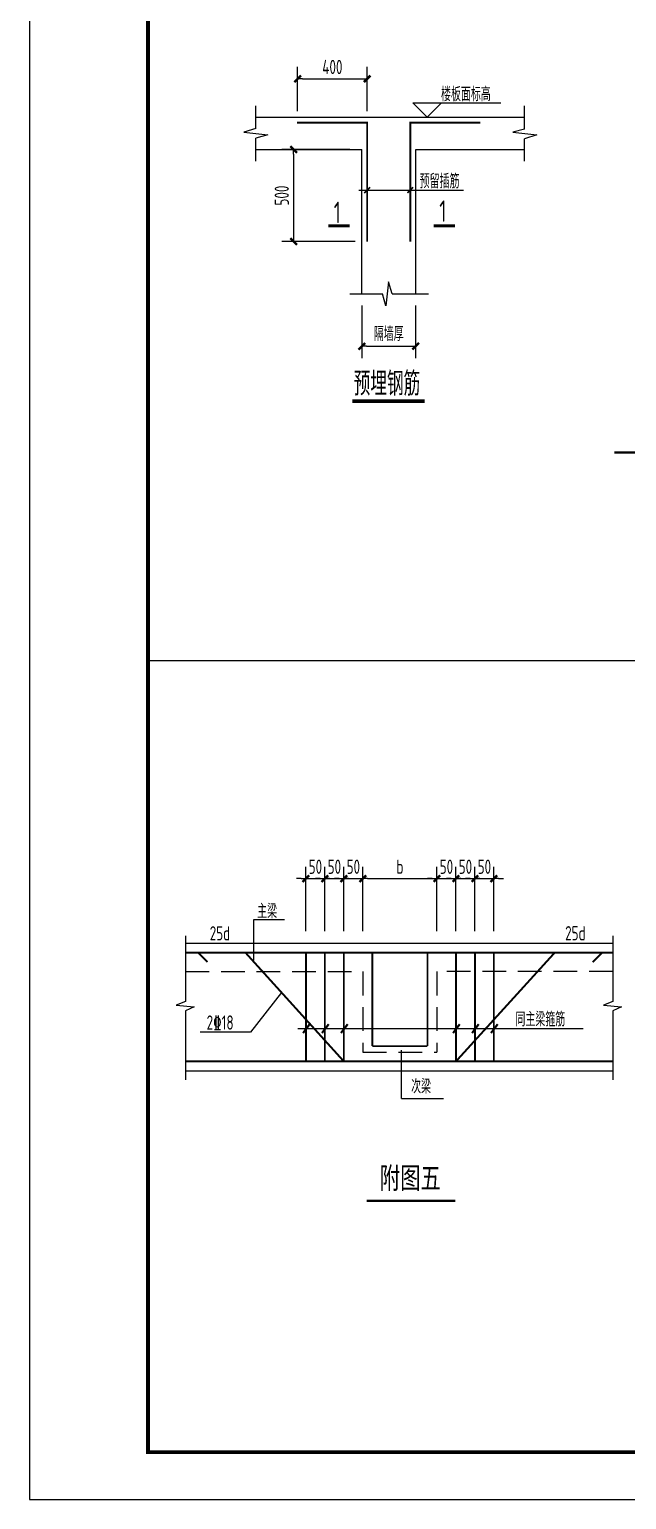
# Model space of a CAD drawing. Extents: x -138012 to 2129925, y -311560 to 0.
# Drawn here: x -60564 to -47977, y -247314 to -216342 of the extents above; entities that cross this region are included whole.
import ezdxf
from ezdxf.enums import TextEntityAlignment as Align

# ---------------------------------------------------------------- set-up
doc = ezdxf.new("R2010")
doc.units = 0
doc.header["$LTSCALE"] = 1000
doc.header["$MEASUREMENT"] = 0
doc.linetypes.add('DASHED', pattern=[0.75, 0.5, -0.25])
doc.layers.get('0').update_dxf_attribs({"linetype": 'CONTINUOUS'})
doc.layers.get('Defpoints').update_dxf_attribs({"linetype": 'CONTINUOUS'})
for name, color, linetype in [('BEAM_DE', 7, 'CONTINUOUS'), ('DIM', 3, 'CONTINUOUS'), ('PUB_TEXT', 7, 'CONTINUOUS'), ('REIN', 1, 'CONTINUOUS'), ('TEXT', 7, 'CONTINUOUS'), ('THICK', 6, 'CONTINUOUS'), ('THIN', 7, 'CONTINUOUS')]:
    doc.layers.add(name, color=color, linetype=linetype)
doc.styles.add('TSSD_Dimension', font='tssdeng.shx', dxfattribs={"width": 0.7, "bigfont": 'hztxt.shx'})
doc.styles.add('TSSD_Label', font='Tssdeng.shx', dxfattribs={"width": 0.7, "bigfont": 'hztxt.shx'})
doc.styles.add('TSSD_REIN', font='tssdeng.shx', dxfattribs={"width": 0.7, "bigfont": 'tssdchn.shx'})
doc.styles.add('黑体', font='simhei.ttf')
doc.dimstyles.new('TSSD_100_100', dxfattribs={"dimtxt": 300, "dimasz": 100, "dimexe": 250, "dimexo": 250, "dimgap": 100, "dimtad": 1, "dimdec": 0, "dimzin": 0, "dimdsep": 46, "dimtxsty": 'TSSD_Dimension', "dimblk": '_TSDBK', "dimcen": 0, "dimclrt": 7, "dimadec": 0, "dimazin": 0, "dimtfac": 1, "dimtdec": 0, "dimtix": 1, "dimtmove": 2, "dimatfit": 3, "dimldrblk": '_TSDBK', "dimfxl": 0, "dimtolj": 1, "dimtzin": 0, "dimarcsym": 0})

# ---------------------------------------------------------------- blocks, each defined once
blk = doc.blocks.new('_TSDBK')
blk.add_line((-1, 0), (0, 0))
at = {"const_width": 0.5}
blk.add_lwpolyline([(-0.7, -0.7), (0.7, 0.7)], dxfattribs=at)
blk = doc.blocks.new('*D427')
at = {"layer": 'Defpoints', "color": 0, "ltscale": 0.3}
for p in [(-53558, -221910), (-52423, -221909), (-52423, -223016)]:
    blk.add_point(p, dxfattribs=at)
at = {"layer": 'DIM', "color": 0, "lineweight": -2, "ltscale": 0.3}
for p, q in [((-53558, -222160), (-53558, -223266)), ((-52423, -222159), (-52423, -223266)), ((-53458, -223016), (-52523, -223016))]:
    blk.add_line(p, q, dxfattribs=at)
at = {"layer": 'DIM', "color": 0, "lineweight": -2, "ltscale": 0.3, "xscale": 100, "yscale": 100, "zscale": 100, "rotation": 180}
blk.add_blockref('_TSDBK', (-53558, -223016), dxfattribs=at)
at = {"layer": 'DIM', "color": 0, "lineweight": -2, "ltscale": 0.3, "xscale": 100, "yscale": 100, "zscale": 100}
blk.add_blockref('_TSDBK', (-52423, -223016), dxfattribs=at)
at = {"layer": 'DIM', "color": 7, "ltscale": 0.3, "insert": (-52991, -222756), "char_height": 300, "attachment_point": 5, "style": 'TSSD_Dimension'}
blk.add_mtext('\\A1;隔墙厚', dxfattribs=at)
blk = doc.blocks.new('*D428')
at = {"layer": 'Defpoints', "color": 0, "ltscale": 0.3}
for p in [(-53445, -217383), (-54911, -218313), (-53445, -218313)]:
    blk.add_point(p, dxfattribs=at)
at = {"layer": 'DIM', "color": 0, "lineweight": -2, "ltscale": 0.3}
for p, q in [((-54911, -218063), (-54911, -217133)), ((-54811, -217383), (-53545, -217383)), ((-53445, -218063), (-53445, -217133))]:
    blk.add_line(p, q, dxfattribs=at)
at = {"layer": 'DIM', "color": 0, "lineweight": -2, "ltscale": 0.3, "xscale": 100, "yscale": 100, "zscale": 100, "rotation": 180}
blk.add_blockref('_TSDBK', (-54911, -217383), dxfattribs=at)
at = {"layer": 'DIM', "color": 0, "lineweight": -2, "ltscale": 0.3, "xscale": 100, "yscale": 100, "zscale": 100}
blk.add_blockref('_TSDBK', (-53445, -217383), dxfattribs=at)
at = {"layer": 'DIM', "color": 7, "ltscale": 0.3, "insert": (-54178, -217133), "char_height": 300, "attachment_point": 5, "style": 'TSSD_Dimension'}
blk.add_mtext('\\A1;400', dxfattribs=at)
blk = doc.blocks.new('*D429')
at = {"layer": 'Defpoints', "color": 0, "ltscale": 0.3}
for p in [(-53558, -218873), (-54995, -220811), (-53445, -220811)]:
    blk.add_point(p, dxfattribs=at)
at = {"layer": 'DIM', "color": 0, "lineweight": -2, "ltscale": 0.3}
for p, q in [((-53808, -218873), (-55245, -218873)), ((-54995, -218973), (-54995, -220711)), ((-53695, -220811), (-55245, -220811))]:
    blk.add_line(p, q, dxfattribs=at)
at = {"layer": 'DIM', "color": 0, "lineweight": -2, "ltscale": 0.3, "xscale": 100, "yscale": 100, "zscale": 100}
for p, rotation in [((-54995, -218873), 90), ((-54995, -220811), 270)]:
    blk.add_blockref('_TSDBK', p, dxfattribs=dict(at, rotation=rotation))
at = {"layer": 'DIM', "color": 7, "ltscale": 0.3, "insert": (-55245, -219842), "char_height": 300, "attachment_point": 5, "rotation": 90, "style": 'TSSD_Dimension'}
blk.add_mtext('\\A1;500', dxfattribs=at)
blk = doc.blocks.new('*D437')
at = {"layer": 'Defpoints', "color": 0, "ltscale": 0.3}
for p in [(-50774, -234232), (-51174, -235591), (-50774, -235591)]:
    blk.add_point(p, dxfattribs=at)
at = {"layer": 'DIM', "color": 0, "lineweight": -2, "ltscale": 0.3}
for p, q in [((-51174, -235341), (-51174, -233982)), ((-50774, -235341), (-50774, -233982)), ((-51274, -234232), (-51374, -234232)), ((-51174, -234232), (-50774, -234232)), ((-50674, -234232), (-50574, -234232))]:
    blk.add_line(p, q, dxfattribs=at)
at = {"layer": 'DIM', "color": 0, "lineweight": -2, "ltscale": 0.3, "xscale": 100, "yscale": 100, "zscale": 100}
blk.add_blockref('_TSDBK', (-51174, -234232), dxfattribs=at)
at = {"layer": 'DIM', "color": 0, "lineweight": -2, "ltscale": 0.3, "xscale": 100, "yscale": 100, "zscale": 100, "rotation": 180}
blk.add_blockref('_TSDBK', (-50774, -234232), dxfattribs=at)
at = {"layer": 'DIM', "color": 7, "ltscale": 0.3, "insert": (-50974, -233982), "char_height": 300, "attachment_point": 5, "style": 'TSSD_Dimension'}
blk.add_mtext('\\A1;50', dxfattribs=at)
blk = doc.blocks.new('*D438')
at = {"layer": 'Defpoints', "color": 0, "ltscale": 0.3}
for p in [(-51174, -234232), (-51574, -235591), (-51174, -235591)]:
    blk.add_point(p, dxfattribs=at)
at = {"layer": 'DIM', "color": 0, "lineweight": -2, "ltscale": 0.3}
for p, q in [((-51574, -235341), (-51574, -233982)), ((-51174, -235341), (-51174, -233982)), ((-51674, -234232), (-51774, -234232)), ((-51574, -234232), (-51174, -234232)), ((-51074, -234232), (-50974, -234232))]:
    blk.add_line(p, q, dxfattribs=at)
at = {"layer": 'DIM', "color": 0, "lineweight": -2, "ltscale": 0.3, "xscale": 100, "yscale": 100, "zscale": 100}
blk.add_blockref('_TSDBK', (-51574, -234232), dxfattribs=at)
at = {"layer": 'DIM', "color": 0, "lineweight": -2, "ltscale": 0.3, "xscale": 100, "yscale": 100, "zscale": 100, "rotation": 180}
blk.add_blockref('_TSDBK', (-51174, -234232), dxfattribs=at)
at = {"layer": 'DIM', "color": 7, "ltscale": 0.3, "insert": (-51374, -233982), "char_height": 300, "attachment_point": 5, "style": 'TSSD_Dimension'}
blk.add_mtext('\\A1;50', dxfattribs=at)
blk = doc.blocks.new('*D439')
at = {"layer": 'Defpoints', "color": 0, "ltscale": 0.3}
for p in [(-51574, -234232), (-51974, -235591), (-51574, -235591)]:
    blk.add_point(p, dxfattribs=at)
at = {"layer": 'DIM', "color": 0, "lineweight": -2, "ltscale": 0.3}
for p, q in [((-51974, -235341), (-51974, -233982)), ((-51574, -235341), (-51574, -233982)), ((-52074, -234232), (-52174, -234232)), ((-51974, -234232), (-51574, -234232)), ((-51474, -234232), (-51374, -234232))]:
    blk.add_line(p, q, dxfattribs=at)
at = {"layer": 'DIM', "color": 0, "lineweight": -2, "ltscale": 0.3, "xscale": 100, "yscale": 100, "zscale": 100}
blk.add_blockref('_TSDBK', (-51974, -234232), dxfattribs=at)
at = {"layer": 'DIM', "color": 0, "lineweight": -2, "ltscale": 0.3, "xscale": 100, "yscale": 100, "zscale": 100, "rotation": 180}
blk.add_blockref('_TSDBK', (-51574, -234232), dxfattribs=at)
at = {"layer": 'DIM', "color": 7, "ltscale": 0.3, "insert": (-51774, -233982), "char_height": 300, "attachment_point": 5, "style": 'TSSD_Dimension'}
blk.add_mtext('\\A1;50', dxfattribs=at)
blk = doc.blocks.new('*D440')
at = {"layer": 'Defpoints', "color": 0, "ltscale": 0.3}
for p in [(-51974, -234232), (-53536, -235591), (-51974, -235591)]:
    blk.add_point(p, dxfattribs=at)
at = {"layer": 'DIM', "color": 0, "lineweight": -2, "ltscale": 0.3}
for p, q in [((-53536, -235341), (-53536, -233982)), ((-51974, -235341), (-51974, -233982)), ((-53436, -234232), (-52074, -234232))]:
    blk.add_line(p, q, dxfattribs=at)
at = {"layer": 'DIM', "color": 0, "lineweight": -2, "ltscale": 0.3, "xscale": 100, "yscale": 100, "zscale": 100, "rotation": 180}
blk.add_blockref('_TSDBK', (-53536, -234232), dxfattribs=at)
at = {"layer": 'DIM', "color": 0, "lineweight": -2, "ltscale": 0.3, "xscale": 100, "yscale": 100, "zscale": 100}
blk.add_blockref('_TSDBK', (-51974, -234232), dxfattribs=at)
at = {"layer": 'DIM', "color": 7, "ltscale": 0.3, "insert": (-52755, -233982), "char_height": 300, "attachment_point": 5, "style": 'TSSD_Dimension'}
blk.add_mtext('\\A1;b', dxfattribs=at)
blk = doc.blocks.new('*D441')
at = {"layer": 'Defpoints', "color": 0, "ltscale": 0.3}
for p in [(-53536, -234232), (-53936, -235591), (-53536, -235591)]:
    blk.add_point(p, dxfattribs=at)
at = {"layer": 'DIM', "color": 0, "lineweight": -2, "ltscale": 0.3}
for p, q in [((-53936, -235341), (-53936, -233982)), ((-53536, -235341), (-53536, -233982)), ((-54036, -234232), (-54136, -234232)), ((-53936, -234232), (-53536, -234232)), ((-53436, -234232), (-53336, -234232))]:
    blk.add_line(p, q, dxfattribs=at)
at = {"layer": 'DIM', "color": 0, "lineweight": -2, "ltscale": 0.3, "xscale": 100, "yscale": 100, "zscale": 100}
blk.add_blockref('_TSDBK', (-53936, -234232), dxfattribs=at)
at = {"layer": 'DIM', "color": 0, "lineweight": -2, "ltscale": 0.3, "xscale": 100, "yscale": 100, "zscale": 100, "rotation": 180}
blk.add_blockref('_TSDBK', (-53536, -234232), dxfattribs=at)
at = {"layer": 'DIM', "color": 7, "ltscale": 0.3, "insert": (-53736, -233982), "char_height": 300, "attachment_point": 5, "style": 'TSSD_Dimension'}
blk.add_mtext('\\A1;50', dxfattribs=at)
blk = doc.blocks.new('*D442')
at = {"layer": 'Defpoints', "color": 0, "ltscale": 0.3}
for p in [(-53936, -234232), (-54336, -235591), (-53936, -235591)]:
    blk.add_point(p, dxfattribs=at)
at = {"layer": 'DIM', "color": 0, "lineweight": -2, "ltscale": 0.3}
for p, q in [((-54336, -235341), (-54336, -233982)), ((-53936, -235341), (-53936, -233982)), ((-54436, -234232), (-54536, -234232)), ((-54336, -234232), (-53936, -234232)), ((-53836, -234232), (-53736, -234232))]:
    blk.add_line(p, q, dxfattribs=at)
at = {"layer": 'DIM', "color": 0, "lineweight": -2, "ltscale": 0.3, "xscale": 100, "yscale": 100, "zscale": 100}
blk.add_blockref('_TSDBK', (-54336, -234232), dxfattribs=at)
at = {"layer": 'DIM', "color": 0, "lineweight": -2, "ltscale": 0.3, "xscale": 100, "yscale": 100, "zscale": 100, "rotation": 180}
blk.add_blockref('_TSDBK', (-53936, -234232), dxfattribs=at)
at = {"layer": 'DIM', "color": 7, "ltscale": 0.3, "insert": (-54136, -233982), "char_height": 300, "attachment_point": 5, "style": 'TSSD_Dimension'}
blk.add_mtext('\\A1;50', dxfattribs=at)
blk = doc.blocks.new('*D443')
at = {"layer": 'Defpoints', "color": 0, "ltscale": 0.3}
for p in [(-54336, -234232), (-54736, -235591), (-54336, -235591)]:
    blk.add_point(p, dxfattribs=at)
at = {"layer": 'DIM', "color": 0, "lineweight": -2, "ltscale": 0.3}
for p, q in [((-54736, -235341), (-54736, -233982)), ((-54336, -235341), (-54336, -233982)), ((-54836, -234232), (-54936, -234232)), ((-54736, -234232), (-54336, -234232)), ((-54236, -234232), (-54136, -234232))]:
    blk.add_line(p, q, dxfattribs=at)
at = {"layer": 'DIM', "color": 0, "lineweight": -2, "ltscale": 0.3, "xscale": 100, "yscale": 100, "zscale": 100}
blk.add_blockref('_TSDBK', (-54736, -234232), dxfattribs=at)
at = {"layer": 'DIM', "color": 0, "lineweight": -2, "ltscale": 0.3, "xscale": 100, "yscale": 100, "zscale": 100, "rotation": 180}
blk.add_blockref('_TSDBK', (-54336, -234232), dxfattribs=at)
at = {"layer": 'DIM', "color": 7, "ltscale": 0.3, "insert": (-54536, -233982), "char_height": 300, "attachment_point": 5, "style": 'TSSD_Dimension'}
blk.add_mtext('\\A1;50', dxfattribs=at)

msp = doc.modelspace()

# ---------------------------------------------------------------- linework, layer by layer
at = {"ltscale": 99}
for p, q in [((-55791.406, -218428.241), (-55791.406, -217953.269)), ((-50127.615, -218445.005), (-50127.615, -217953.269)), ((-55791.406, -218428.241), (-56042.198, -218505.461)), ((-56042.198, -218505.461), (-55535.68, -218562.981)), ((-55535.68, -218562.981), (-55791.406, -218631.402)), ((-55791.406, -219115.173), (-55791.406, -218631.402)), ((-50127.615, -218445.005), (-50378.407, -218505.461)), ((-50378.407, -218505.461), (-49871.889, -218562.981)), ((-49871.889, -218562.981), (-50127.615, -218648.166)), ((-50127.615, -219115.173), (-50127.615, -218648.166)), ((-55791.406, -218872.767), (-53558.446, -218872.767)), ((-52422.792, -218872.767), (-50127.615, -218872.767)), ((-53620.791, -219728.701), (-51416.601, -219728.701)), ((-52996.681, -221658.582), (-53054.201, -222165.1)), ((-52919.461, -221909.374), (-52996.681, -221658.582)), ((-53807.694, -221909.374), (-53122.622, -221909.374)), ((-53054.201, -222165.1), (-53122.622, -221909.374)), ((-52919.461, -221909.374), (-52149.339, -221909.374))]:
    msp.add_line(p, q, dxfattribs=at)
for p, q in [((-52481.098, -217891.375), (-50628.777, -217891.375)), ((-55832.597, -235953.941), (-55832.597, -235090.733)), ((-55832.597, -235090.733), (-55189.177, -235090.733))]:
    msp.add_line(p, q)
at = {"linetype": 'ByBlock'}
msp.add_line((-58063.781, -229636.166), (-6756.892, -229636.166), dxfattribs=at)
msp.add_lwpolyline([(-60563.781, -247314.32), (23536.219, -247314.32), (23536.219, -187914.32), (-60563.781, -187914.32)], close=True)
at = {"const_width": 80}
msp.add_lwpolyline([(-58063.781, -246314.32), (22536.219, -246314.32), (22536.219, -188914.32), (-58063.781, -188914.32)], close=True, dxfattribs=at)
at = {"ltscale": 99, "const_width": 35}
for points in [[(-53504.881, -219788.701), (-53384.881, -219668.701)], [(-52596.358, -219788.701), (-52476.358, -219668.701)]]:
    msp.add_lwpolyline(points, dxfattribs=at)
at = {"ltscale": 0.001, "const_width": 80}
msp.add_lwpolyline([(-53755.22, -224175.185), (-52231.22, -224175.185)], dxfattribs=at)
at = {"layer": 'BEAM_DE'}
for p, q in [((-55791.406, -218191.375), (-50127.615, -218191.375)), ((-53558.446, -221909.533), (-53558.446, -218872.767)), ((-52422.792, -221909.533), (-52422.792, -218872.767)), ((-57275.475, -235591.216), (-53536.475, -235591.216)), ((-53536.475, -235591.216), (-51974.475, -235591.216)), ((-51974.475, -235591.216), (-48267.475, -235591.216)), ((-57275.475, -238282.869), (-48267.475, -238282.869))]:
    msp.add_line(p, q, dxfattribs=at)
at = {"layer": 'BEAM_DE', "linetype": 'DASHED'}
for p, q in [((-57275.475, -236191.216), (-53536.475, -236191.216)), ((-53536.475, -236191.216), (-53536.475, -237886.83)), ((-51974.475, -236191.216), (-51974.475, -237886.83)), ((-48267.475, -236191.216), (-51974.475, -236191.216)), ((-53536.475, -237886.83), (-51974.475, -237886.83))]:
    msp.add_line(p, q, dxfattribs=at)
at = {"layer": 'BEAM_DE'}
msp.add_point((-54007.757, -218872.767), dxfattribs=at)
at = {"layer": 'REIN', "const_width": 40}
for points in [[(-54921.231, -218304.941), (-53444.881, -218304.941), (-53444.881, -220810.724)], [(-51060.008, -218304.941), (-52536.358, -218304.941), (-52536.358, -220810.724)], [(-57275.475, -235791.216), (-48267.475, -235791.216)], [(-56810.475, -235991.216), (-57010.475, -235791.216)], [(-56010.475, -235791.216), (-53936.475, -238082.869)], [(-54736.475, -235791.216), (-54736.475, -238082.869)], [(-54336.475, -235791.216), (-54336.475, -238082.869)], [(-53936.475, -235791.216), (-53936.475, -238082.869)], [(-53336.475, -235791.216), (-52174.475, -235791.216)], [(-53336.475, -235791.216), (-53336.475, -237761.216)], [(-52174.475, -235791.216), (-52174.475, -237761.216)], [(-51574.475, -235791.216), (-51574.475, -238082.869)], [(-51574.475, -238082.869), (-49491.475, -235791.216)], [(-51174.475, -235791.216), (-51174.475, -238082.869)], [(-50774.475, -235791.216), (-50774.475, -238082.869)], [(-48491.475, -235791.216), (-48691.475, -235991.216)], [(-53336.475, -237761.216), (-52174.475, -237761.216)], [(-57275.475, -238082.869), (-48267.475, -238082.869)]]:
    msp.add_lwpolyline(points, dxfattribs=at)
at = {"layer": 'TEXT'}
for p, q in [((-55251.961, -236629.331), (-55902.873, -237465.942)), ((-55902.873, -237465.942), (-56965.899, -237465.942))]:
    msp.add_line(p, q, dxfattribs=at)
at = {"layer": 'TEXT', "ltscale": 99}
for p, q in [((-54908.402, -237389.712), (-48892.397, -237389.712)), ((-52721.735, -238864.869), (-52721.735, -237847.233)), ((-52721.735, -238864.869), (-51836.184, -238864.869))]:
    msp.add_line(p, q, dxfattribs=at)
for points, const_width in [([(-53815.805, -220480.373), (-54263.551, -220480.373)], 68.139), ([(-51597.336, -220480.373), (-52045.082, -220480.373)], 68.139), ([(-54655.866, -237298.971), (-54797.675, -237486.148)], 45), ([(-54255.866, -237298.971), (-54397.675, -237486.148)], 45), ([(-53855.866, -237298.971), (-53997.675, -237486.148)], 45), ([(-51493.866, -237298.971), (-51635.675, -237486.148)], 45), ([(-51093.866, -237298.971), (-51235.675, -237486.148)], 45), ([(-50693.866, -237298.971), (-50835.675, -237486.148)], 45)]:
    msp.add_lwpolyline(points, dxfattribs=dict(at, const_width=const_width))
for points in [[(-57275.475, -235438.082), (-57275.475, -236818.765), (-57471.17, -236899.071), (-57091.036, -236935.648), (-57275.475, -237018.765), (-57275.475, -238471.454)], [(-48267.475, -235438.082), (-48267.475, -236818.765), (-48463.17, -236899.071), (-48083.036, -236935.648), (-48267.475, -237018.765), (-48267.475, -238471.454)]]:
    msp.add_lwpolyline(points, dxfattribs=at)
at = {"layer": 'THICK', "const_width": 50}
for points in [[(-48237.599, -225252.228), (-43691.387, -225252.228)], [(-53458.103, -241018.886), (-51584.402, -241018.886)]]:
    msp.add_lwpolyline(points, dxfattribs=at)
at = {"layer": 'THIN'}
for q in [(-52481.098, -217891.375), (-51881.098, -217891.375)]:
    msp.add_line((-52181.098, -218191.375), q, dxfattribs=at)

# ---------------------------------------------------------------- texts
at = {"ltscale": 99, "style": 'TSSD_REIN', "width": 0.7}
for s, p in [('楼板面标高', (-51889.754, -217855.648)), ('预留插筋', (-52338.627, -219689.406))]:
    msp.add_text(s, height=300, dxfattribs=at).set_placement(p)
at = {"layer": 'PUB_TEXT', "color": 7, "style": '黑体', "width": 0.7}
msp.add_text('附图五', height=450, dxfattribs=at).set_placement((-53179.402, -240898.886), align=Align.BOTTOM_LEFT)
at = {"layer": 'TEXT', "ltscale": 99, "width": 0.7}
for s, height, style, p in [('1', 450, 'TSSD_Dimension', (-54149.859, -220422.905)), ('1', 450, 'TSSD_Dimension', (-51925.911, -220394.905)), ('主梁', 300, 'TSSD_REIN', (-55763.167, -235069.457)), ('25d', 300, 'TSSD_REIN', (-56762.755, -235534.845)), ('25d', 300, 'TSSD_REIN', (-49273.193, -235532.332)), ('同主梁箍筋', 300, 'TSSD_REIN', (-50320.219, -237345.033)), ('次梁', 300, 'TSSD_REIN', (-52518.766, -238759.644))]:
    msp.add_text(s, height=height, dxfattribs=dict(at, style=style)).set_placement(p)
at = {"layer": 'TEXT', "width": 0.7}
for s, height, style, p in [('预埋钢筋', 500, 'TSSD_Label', (-53727.788, -224056.033)), ('2\x8418', 300, 'TSSD_REIN', (-56828.225, -237414.094))]:
    msp.add_text(s, height=height, dxfattribs=dict(at, style=style)).set_placement(p)

# ---------------------------------------------------------------- dimensions: what is measured, and where the dimension line sits
at = {"layer": 'DIM', "ltscale": 0.3}
for base, p1, p2, text, picture, middle in [((-53444.881, -217382.664), (-54911.365, -218312.809), (-53444.881, -218312.809), '400', '*D428', (-54178.123, -217132.664)), ((-52422.792, -223015.788), (-53558.446, -221909.533), (-52422.792, -221909.374), '隔墙厚', '*D427', (-52990.619, -222756.34)), ((-54336.475, -234232.177), (-54736.475, -235591.216), (-54336.475, -235591.216), '50', '*D443', (-54536.475, -233982.177)), ((-53936.475, -234232.177), (-54336.475, -235591.216), (-53936.475, -235591.216), '50', '*D442', (-54136.475, -233982.177)), ((-53536.475, -234232.177), (-53936.475, -235591.216), (-53536.475, -235591.216), '50', '*D441', (-53736.475, -233982.177)), ((-51974.475, -234232.177), (-53536.475, -235591.216), (-51974.475, -235591.216), 'b', '*D440', (-52755.475, -233982.177)), ((-51574.475, -234232.177), (-51974.475, -235591.216), (-51574.475, -235591.216), '50', '*D439', (-51774.475, -233982.177)), ((-51174.475, -234232.177), (-51574.475, -235591.216), (-51174.475, -235591.216), '50', '*D438', (-51374.475, -233982.177)), ((-50774.475, -234232.177), (-51174.475, -235591.216), (-50774.475, -235591.216), '50', '*D437', (-50974.475, -233982.177))]:
    dim = msp.add_linear_dim(base=base, p1=p1, p2=p2, text=text, dimstyle='TSSD_100_100', dxfattribs=at)
    dim.commit()
    dim.dimension.update_dxf_attribs({"geometry": picture, "text_midpoint": middle})
dim = msp.add_linear_dim(base=(-54995.155, -220810.724), p1=(-53558.446, -218872.767), p2=(-53444.881, -220810.724), angle=90, text='500', dimstyle='TSSD_100_100', dxfattribs=at)
dim.commit()
dim.dimension.update_dxf_attribs({"geometry": '*D429', "text_midpoint": (-55245.155, -219841.746)})

doc.saveas('drawing.dxf')
